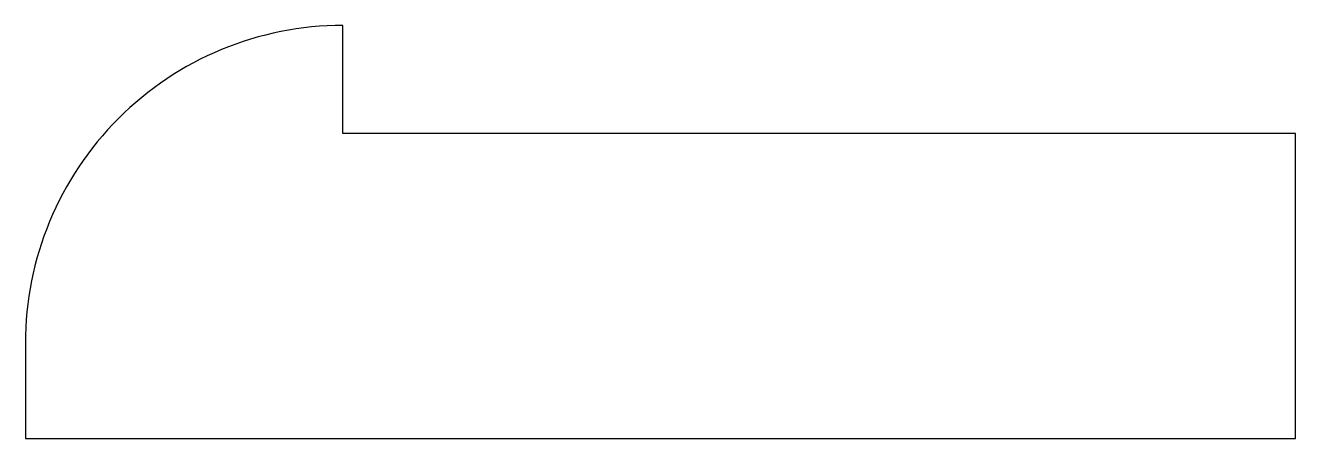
# Model space of a CAD drawing. Header units: inches. Extents: x 1.73 to 3.73, y 0.52 to 1.17.
import ezdxf

# ---------------------------------------------------------------- set-up
doc = ezdxf.new("R2010")
doc.units = ezdxf.units.IN
doc.header["$MEASUREMENT"] = 0

msp = doc.modelspace()

# ---------------------------------------------------------------- linework, layer by layer
at = {"color": 1}
msp.add_lwpolyline([(2.23, 1.17, 0.414214), (1.73, 0.67), (1.73, 0.52), (3.73, 0.52), (3.73, 1), (2.23, 1)], format="xyb", close=True, dxfattribs=at)

doc.saveas('drawing.dxf')
